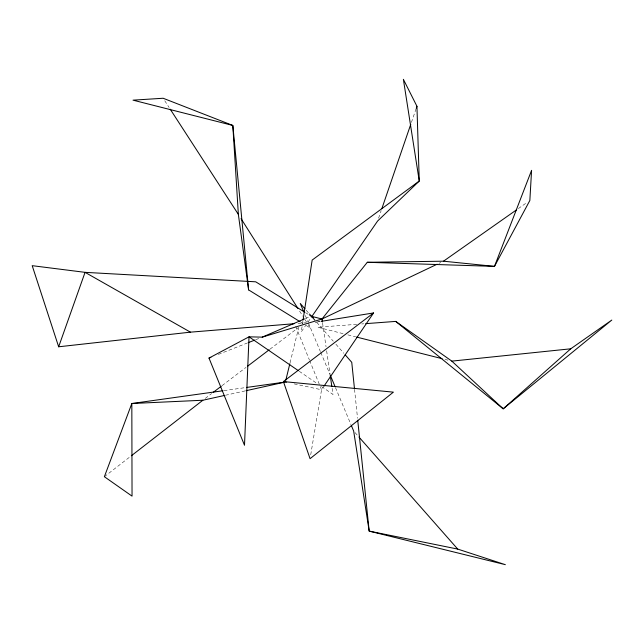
<?xml version="1.0" encoding="UTF-8"?>
<svg xmlns="http://www.w3.org/2000/svg" width="644" height="644" viewBox="0 0 644 644"><rect width="100%" height="100%" fill="white"/><g stroke="black" fill="none" stroke-linecap="round" stroke-linejoin="round"><path stroke-width="0.48" stroke-dasharray="3.22 2.42" d="M302.913 321.042L301.271 331.853L305.828 325.236M310.73 454.745L321.549 389.765L323.224 387.286M290.066 362.814L298.784 327.273M378.575 218.187L381.176 210.604M411.411 122.408L416.29 108.184M308.106 321.928L310.955 317.798M104.376 476.713L130.587 456.363M205.267 398.411L211.659 393.548M222.051 385.643L246.032 367.402M270.005 349.161L297.987 327.885M518.331 208.576L527.38 202.216M438.958 263.356L440.77 262.494M305.385 318.547L309.056 316.961M218.332 354.417L247.296 343.019M255.7 339.71L259.435 338.245M225.456 395.247L245.098 390.916M315.166 322.314L320.116 321.525M223.943 390.618L245.734 387.567M298.043 323.409L306.013 322.757M317.967 321.783L319.963 321.622L317.428 320.052M356.736 324.326L317.733 327.249L343.968 333.874M361.735 323.948L363.731 323.803M294.163 383.888L321.549 389.765L309.78 360.89M347.857 334.856L355.633 336.82M445.02 359.416L447.934 360.149M301.046 322.322L302.736 323.368M306.117 325.462L310.352 328.078L308.202 324.681M305.594 312.718L308.13 314.288M299.251 371.282L316.542 383.14M321.485 386.529L333.012 394.434L331.99 387.487M354.989 432.543L358.306 436.302M306.198 310.255L308.838 313.274M316.759 322.33L333.27 341.199M335.91 344.218L343.832 353.274M164.775 100.778L169.139 107.508M299.605 311.108L302.825 316.196M304.974 319.593L307.663 323.835M305.288 315.479L307.993 321.952M308.379 322.877L320.382 351.535M320.768 352.461L330.058 374.647M335.476 387.591L350.956 424.565M295.741 326.428L309.402 359.956M322.555 322.982L326.041 346.794M326.621 350.763L330.106 374.583M354.538 389.29L357.533 418.254"/><path stroke-width="0.97" d="M303.058 320.052L312.163 260.071L419.26 181.045L416.942 106.284L403.377 79.325L419.26 181.045L377.601 221.029L311.527 316.969M285.831 380.105L289.832 363.771M381.828 208.704L410.767 124.3M416.29 108.184L416.942 106.284M294.058 323.731L190.431 332.159L58.66 346.786L85.064 272.348L255.724 281.814L304.749 312.195M323.787 386.456L373.576 312.944L321.106 321.364M298.43 370.719L249.019 336.828L244.503 445.254L208.994 358.088L249.019 336.828L262.245 337.142L321.976 319.005L367.297 262.293L443.491 261.198L494.479 266.383L529.851 200.477L531.582 170.346L494.479 266.383L367.297 262.293M395.73 321.404L451.822 361.131L503.197 408.819L611.8 320.068L570.721 348.807L503.197 408.819L395.73 321.404L365.736 323.65M131.384 455.743L202.868 400.238L224.474 395.464M213.261 392.333L221.254 386.255M247.626 366.186L269.208 349.773M373.576 312.944L283.408 381.578L310.07 458.681L393.387 392.148L283.408 381.578L286.339 382.206M443.491 261.198L516.689 209.735M311.817 316.405L321.976 319.005L437.139 264.217M262.245 337.142L304.467 318.941M208.994 358.088L210.862 357.356M248.23 342.656L254.766 340.08M246.08 390.699L284.374 382.238M222.953 390.755L131.827 403.514L104.376 476.713L132.044 496.13L131.827 403.514L202.868 400.238M246.733 387.43L284.366 382.158M451.822 361.131L570.721 348.807M357.734 420.258L369.181 531.115L505.355 564.675L457.715 549.082L369.181 531.115L353.661 431.037L351.342 425.491M356.599 337.07L442.106 358.676M190.431 332.159L85.064 272.348L32.2 265.674L58.66 346.786M248.6 289.889L232.822 125.451L133.026 100.158L163.141 98.25L232.822 125.451L238.361 214.388L248.6 289.889L300.201 321.799M309.82 315.343L313.201 317.436M358.966 437.051L457.715 549.082M304.878 308.75L300.257 303.469L303.735 311.785M309.498 314.031L314.779 320.068M345.152 354.78L351.753 362.322L354.433 388.292M170.225 109.198L238.361 214.388M241.049 218.63L297.995 308.565M330.444 375.573L335.089 386.666M321.976 319.005L322.411 321.984M330.251 375.581L331.845 386.497"/></g></svg>
